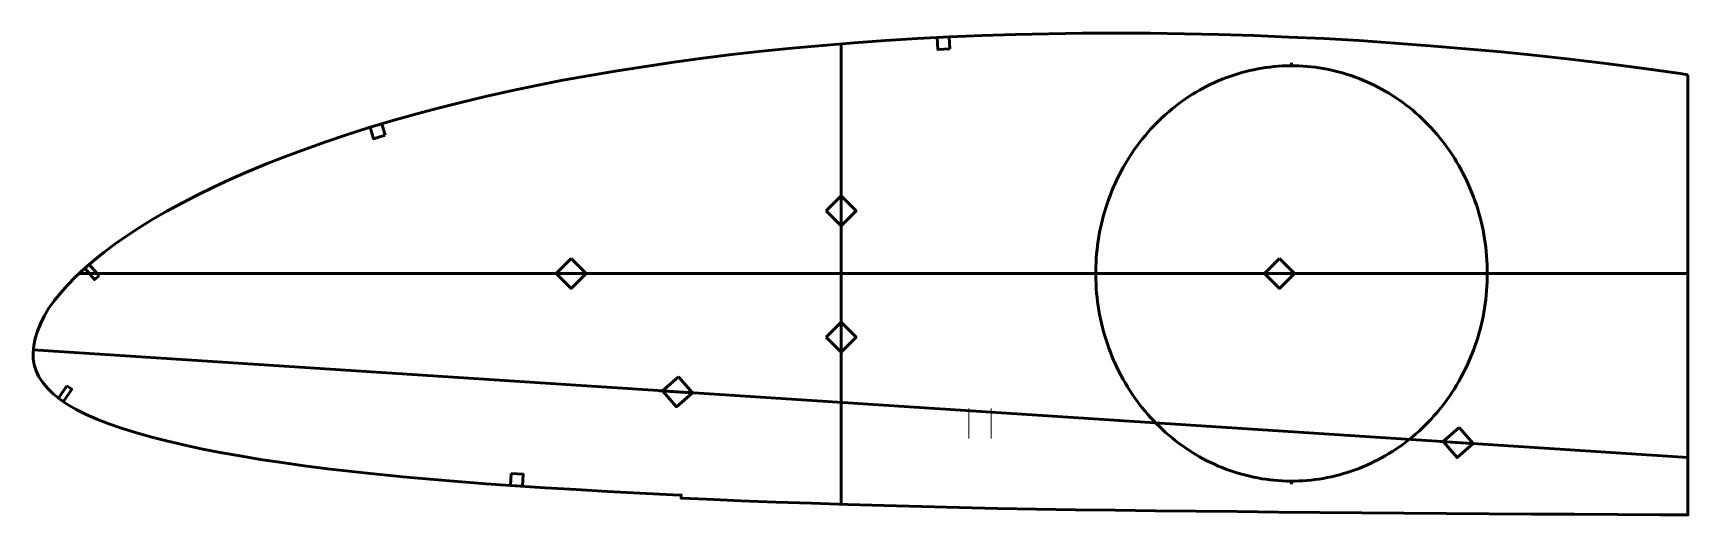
# Model space of a CAD drawing. Header units: metres. Extents: x 9 to 560, y 120 to 280.
import ezdxf

# ---------------------------------------------------------------- set-up
doc = ezdxf.new("R2010")
doc.units = ezdxf.units.M
doc.layers.add('Layer', color=1, linetype='Continuous', lineweight=50)
doc.layers.add('NumLabel', color=1, linetype='Continuous', lineweight=15)

msp = doc.modelspace()

# ---------------------------------------------------------------- linework, layer by layer
at = {"layer": 'Layer', "color": 7}
for p, q in [((278, 123.08), (278, 276.47)), ((278, 214.84), (278, 226.84)), ((24.3, 200), (560, 200)), ((182.09, 200), (194.09, 200)), ((418.02, 200), (430.02, 200)), ((278, 172.72), (278, 184.72)), ((8.98, 174.49), (560, 138.67)), ((217.48, 160.94), (229.45, 160.16)), ((477.48, 144.03), (489.45, 143.25))]:
    msp.add_line(p, q, dxfattribs=at)
at = {"layer": 'Layer'}
for p, q in [((428, 269.18), (428, 270.18)), ((362.8, 200), (361.8, 200)), ((493.2, 200), (494.2, 200)), ((428, 130.82), (428, 129.82))]:
    msp.add_line(p, q, dxfattribs=at)
for points in [[(560, 266.2), (557.39, 266.58), (545.47, 268.25), (533.55, 269.81), (521.64, 271.25), (509.74, 272.57), (497.85, 273.78), (485.97, 274.88), (474.11, 275.88), (462.29, 276.77), (450.51, 277.56), (438.79, 278.22), (427.09, 278.77), (415.44, 279.22), (403.84, 279.57), (392.31, 279.84), (380.88, 280.02), (369.55, 280.08), (358.3, 280.01), (347.12, 279.83), (336.02, 279.56), (325.01, 279.22), (314.14, 278.8), (303.42, 278.27), (292.83, 277.62), (282.34, 276.84), (271.95, 275.96), (261.68, 275.02), (251.56, 274.02), (241.63, 272.94), (231.89, 271.74), (222.29, 270.4), (212.8, 268.96), (203.44, 267.48), (194.27, 265.95), (185.32, 264.35), (176.58, 262.65), (168.02, 260.83), (159.61, 258.92), (151.38, 256.95), (143.33, 254.92), (135.49, 252.85), (127.88, 250.71), (120.49, 248.51), (113.31, 246.22), (106.34, 243.86), (99.57, 241.45), (93.01, 238.98), (86.66, 236.48), (80.55, 233.94), (74.66, 231.36), (69, 228.74), (63.58, 226.1), (58.4, 223.44), (53.48, 220.76), (48.8, 218.04), (44.35, 215.31), (40.16, 212.57), (36.22, 209.83), (32.55, 207.09), (29.14, 204.34), (25.99, 201.6), (23.08, 198.84), (20.41, 196.11), (18, 193.43), (15.88, 190.83), (14.08, 188.28), (12.56, 185.75), (11.32, 183.23), (10.32, 180.75), (9.59, 178.34), (9.12, 176), (8.9, 173.59), (8.96, 171.58), (9.28, 169.52), (9.9, 167.55), (10.84, 165.6), (12.12, 163.66), (13.71, 161.75), (15.59, 159.89), (17.81, 158.09), (20.38, 156.35), (23.3, 154.65), (26.55, 153), (30.14, 151.42), (34.09, 149.89), (38.4, 148.41), (43.05, 146.97), (48.03, 145.57), (53.34, 144.21), (58.96, 142.88), (64.9, 141.61), (71.16, 140.38), (77.72, 139.19), (84.59, 138.05), (91.76, 136.96), (99.22, 135.92), (106.99, 134.94), (115.06, 134), (123.42, 133.1), (132.06, 132.25), (140.99, 131.45), (150.21, 130.68), (159.7, 129.95), (169.45, 129.26), (179.47, 128.6), (189.74, 127.97), (200.25, 127.37), (211.01, 126.81), (222, 126.27), (224.75, 126.15), (224.71, 125.15), (233.18, 124.77), (244.62, 124.29), (256.26, 123.83), (268.12, 123.41), (280.16, 123.01), (292.38, 122.64), (304.79, 122.3), (317.36, 122), (330.11, 121.73), (343.02, 121.49), (356.08, 121.29), (369.31, 121.11), (382.69, 120.96), (396.22, 120.81), (409.87, 120.66), (423.62, 120.51), (437.47, 120.38), (451.4, 120.27), (465.45, 120.18), (479.57, 120.07), (493.76, 119.96), (507.98, 119.85), (522.24, 119.75), (536.54, 119.67), (550.87, 119.59), (560, 119.55), (560, 266.2)], [(314.23, 274.8), (310.23, 274.6), (310.03, 278.6), (314.03, 278.79), (314.23, 274.8)], [(493.2, 200), (493.19, 201.45), (493.14, 202.91), (493.07, 204.36), (492.97, 205.81), (492.84, 207.26), (492.68, 208.7), (492.5, 210.14), (492.28, 211.58), (492.04, 213.01), (491.77, 214.43), (491.47, 215.85), (491.14, 217.26), (490.78, 218.67), (490.4, 220.06), (489.99, 221.45), (489.55, 222.83), (489.08, 224.19), (488.59, 225.55), (488.07, 226.89), (487.53, 228.23), (486.95, 229.55), (486.36, 230.86), (485.73, 232.15), (485.08, 233.43), (484.41, 234.7), (483.71, 235.95), (482.98, 237.18), (482.24, 238.4), (481.46, 239.6), (480.67, 240.78), (479.85, 241.95), (479.01, 243.09), (478.14, 244.22), (477.25, 245.33), (476.35, 246.42), (475.42, 247.49), (474.47, 248.53), (473.49, 249.56), (472.5, 250.56), (471.49, 251.54), (470.46, 252.5), (469.41, 253.44), (468.34, 254.35), (467.26, 255.24), (466.16, 256.1), (465.04, 256.94), (463.9, 257.75), (462.75, 258.54), (461.58, 259.3), (460.4, 260.04), (459.21, 260.74), (458, 261.43), (456.77, 262.08), (455.54, 262.71), (454.29, 263.31), (453.03, 263.88), (451.76, 264.43), (450.48, 264.94), (449.19, 265.43), (447.89, 265.89), (446.58, 266.32), (445.26, 266.71), (443.94, 267.08), (442.6, 267.43), (441.27, 267.74), (439.92, 268.02), (438.57, 268.27), (437.22, 268.49), (435.86, 268.68), (434.5, 268.84), (433.13, 268.97), (431.77, 269.07), (430.4, 269.14), (429.03, 269.17), (427.66, 269.18), (426.29, 269.16), (424.92, 269.11), (423.55, 269.02), (422.18, 268.91), (420.82, 268.76), (419.46, 268.59), (418.11, 268.38), (416.75, 268.15), (415.41, 267.88), (414.06, 267.58), (412.73, 267.26), (411.4, 266.9), (410.08, 266.52), (408.77, 266.1), (407.46, 265.66), (406.17, 265.19), (404.88, 264.69), (403.6, 264.16), (402.34, 263.6), (401.09, 263.01), (399.84, 262.4), (398.61, 261.76), (397.4, 261.09), (396.19, 260.39), (395.01, 259.67), (393.83, 258.92), (392.67, 258.15), (391.53, 257.35), (390.4, 256.52), (389.29, 255.67), (388.2, 254.79), (387.12, 253.89), (386.06, 252.97), (385.02, 252.02), (384, 251.05), (383, 250.06), (382.02, 249.05), (381.06, 248.01), (380.12, 246.95), (379.2, 245.88), (378.3, 244.78), (377.42, 243.66), (376.57, 242.52), (375.74, 241.37), (374.93, 240.19), (374.15, 239), (373.39, 237.79), (372.65, 236.57), (371.94, 235.32), (371.25, 234.07), (370.59, 232.79), (369.95, 231.51), (369.34, 230.2), (368.76, 228.89), (368.2, 227.56), (367.67, 226.22), (367.16, 224.87), (366.68, 223.51), (366.23, 222.14), (365.8, 220.76), (365.41, 219.36), (365.04, 217.96), (364.69, 216.56), (364.38, 215.14), (364.1, 213.72), (363.84, 212.29), (363.61, 210.86), (363.41, 209.42), (363.24, 207.98), (363.09, 206.53), (362.98, 205.08), (362.89, 203.63), (362.83, 202.18), (362.8, 200.73), (362.8, 199.27), (362.83, 197.82), (362.89, 196.37), (362.98, 194.92), (363.09, 193.47), (363.24, 192.02), (363.41, 190.58), (363.61, 189.14), (363.84, 187.71), (364.1, 186.28), (364.38, 184.86), (364.69, 183.44), (365.04, 182.04), (365.41, 180.64), (365.8, 179.24), (366.23, 177.86), (366.68, 176.49), (367.16, 175.13), (367.67, 173.78), (368.2, 172.44), (368.76, 171.11), (369.34, 169.8), (369.95, 168.49), (370.59, 167.21), (371.25, 165.93), (371.94, 164.68), (372.65, 163.43), (373.39, 162.21), (374.15, 161), (374.93, 159.81), (375.74, 158.63), (376.57, 157.48), (377.42, 156.34), (378.3, 155.22), (379.2, 154.12), (380.12, 153.05), (381.06, 151.99), (382.02, 150.95), (383, 149.94), (384, 148.95), (385.02, 147.98), (386.06, 147.03), (387.12, 146.11), (388.2, 145.21), (389.29, 144.33), (390.4, 143.48), (391.53, 142.65), (392.67, 141.85), (393.83, 141.08), (395.01, 140.33), (396.19, 139.61), (397.4, 138.91), (398.61, 138.24), (399.84, 137.6), (401.09, 136.99), (402.34, 136.4), (403.6, 135.84), (404.88, 135.31), (406.17, 134.81), (407.46, 134.34), (408.77, 133.9), (410.08, 133.48), (411.4, 133.1), (412.73, 132.74), (414.06, 132.42), (415.41, 132.12), (416.75, 131.85), (418.11, 131.62), (419.46, 131.41), (420.82, 131.24), (422.18, 131.09), (423.55, 130.98), (424.92, 130.89), (426.29, 130.84), (427.66, 130.82), (429.03, 130.83), (430.4, 130.86), (431.77, 130.93), (433.13, 131.03), (434.5, 131.16), (435.86, 131.32), (437.22, 131.51), (438.57, 131.73), (439.92, 131.98), (441.27, 132.26), (442.6, 132.57), (443.94, 132.92), (445.26, 133.29), (446.58, 133.68), (447.89, 134.11), (449.19, 134.57), (450.48, 135.06), (451.76, 135.57), (453.03, 136.12), (454.29, 136.69), (455.54, 137.29), (456.77, 137.92), (458, 138.57), (459.21, 139.26), (460.4, 139.96), (461.58, 140.7), (462.75, 141.46), (463.9, 142.25), (465.04, 143.06), (466.16, 143.9), (467.26, 144.76), (468.34, 145.65), (469.41, 146.56), (470.46, 147.5), (471.49, 148.46), (472.5, 149.44), (473.49, 150.44), (474.47, 151.47), (475.42, 152.51), (476.35, 153.58), (477.25, 154.67), (478.14, 155.78), (479.01, 156.91), (479.85, 158.05), (480.67, 159.22), (481.46, 160.4), (482.24, 161.6), (482.98, 162.82), (483.71, 164.05), (484.41, 165.3), (485.08, 166.57), (485.73, 167.85), (486.36, 169.14), (486.95, 170.45), (487.53, 171.77), (488.07, 173.11), (488.59, 174.45), (489.08, 175.81), (489.55, 177.17), (489.99, 178.55), (490.4, 179.94), (490.78, 181.33), (491.14, 182.74), (491.47, 184.15), (491.77, 185.57), (492.04, 186.99), (492.28, 188.42), (492.5, 189.86), (492.68, 191.3), (492.84, 192.74), (492.97, 194.19), (493.07, 195.64), (493.14, 197.09), (493.19, 198.55), (493.2, 200)], [(126.14, 246.02), (122.3, 244.88), (121.16, 248.71), (124.99, 249.85), (126.14, 246.02)], [(273, 220.84), (278, 225.84), (283, 220.84), (278, 215.84), (273, 220.84)], [(188.09, 205), (193.09, 200), (188.09, 195), (183.09, 200), (188.09, 205)], [(424.02, 205), (429.02, 200), (424.02, 195), (419.02, 200), (424.02, 205)], [(30.91, 199.25), (29.4, 197.94), (26.11, 201.7), (27.62, 203.02), (30.91, 199.25)], [(273, 178.72), (278, 183.72), (283, 178.72), (278, 173.72), (273, 178.72)], [(223.79, 165.54), (228.46, 160.22), (223.14, 155.56), (218.48, 160.87), (223.79, 165.54)], [(20.14, 162.55), (21.79, 161.43), (18.99, 157.29), (17.33, 158.42), (20.14, 162.55)], [(483.79, 148.63), (488.45, 143.32), (483.14, 138.65), (478.47, 143.97), (483.79, 148.63)], [(168.13, 133.35), (172.12, 133.09), (171.86, 129.1), (167.87, 129.36), (168.13, 133.35)]]:
    msp.add_lwpolyline(points, close=True, dxfattribs=at)
at = {"layer": 'NumLabel', "color": 1}
for points in [[(320.5, 155), (320.5, 145)], [(328, 155), (328, 145)]]:
    msp.add_lwpolyline(points, dxfattribs=at)

doc.saveas('drawing.dxf')
